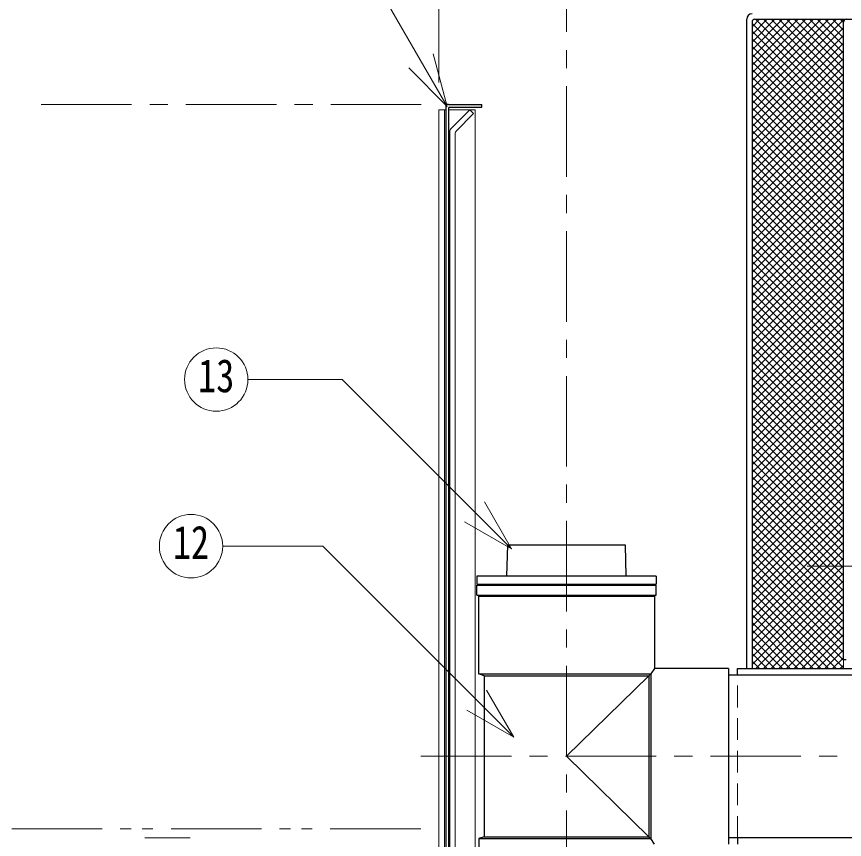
# Model space of a CAD drawing. Units: millimetres at full size, sheet at 1:10; details may follow other scales. Extents: x -2114 to 1936, y -1399 to 1411.
# Drawn here: x -844.2 to -386.9, y -534.6 to -80.1 of the extents above; entities that cross this region are included whole.
import ezdxf
from ezdxf.enums import TextEntityAlignment as Align

# ---------------------------------------------------------------- set-up
doc = ezdxf.new("R2010")
doc.units = ezdxf.units.MM
doc.header["$LTSCALE"] = 10
for name, pattern in [('CHAIN1', [8, 5, -1, 1, -1]), ('DASHED1', [1.8, 1.2, -0.6]), ('DOUBLE_CHAIN1', [8.8, 5, -1, 0.6, -0.6, 0.6, -1])]:
    doc.linetypes.add(name, pattern=pattern)
doc.layers.add('0-0_ﾚｲﾔ1', color=4, linetype='Continuous', lineweight=9)
doc.styles.add('ＭＳ ゴシック', font='')
doc.styles.get('ＭＳ ゴシック').set_extended_font_data('MS Gothic')

msp = doc.modelspace()

# ---------------------------------------------------------------- linework, layer by layer
at = {"layer": '0-0_ﾚｲﾔ1', "linetype": 'CHAIN1'}
for p, q in [((-610.92, -116.64), (-610.92, 171.36)), ((-540.42, 121.36), (-540.42, -657.14)), ((-620.67, -128.64), (-837.17, -128.64)), ((-407.52, -383.64), (-364.32, -383.64)), ((-620.92, -488.64), (344.08, -488.64))]:
    msp.add_line(p, q, dxfattribs=at)
at = {"layer": '0-0_ﾚｲﾔ1', "color": 7, "lineweight": 18}
for p, q in [((-606.37, -129.74), (-678.25, -5.22)), ((-606.37, -129.74), (-614.13, -100.76)), ((-606.37, -129.74), (-627.58, -108.52)), ((-607.92, -131.64), (-610.92, -131.64)), ((-610.92, -778.64), (-610.92, -131.64)), ((-607.92, -778.64), (-607.92, -131.64)), ((-604.04, -141.76), (-593.92, -131.64)), ((-593.92, -131.64), (-591.8, -133.76)), ((-601.48, -143.44), (-591.8, -133.76)), ((-604.92, -143.88), (-604.92, -778.64)), ((-601.92, -144.5), (-601.92, -778.64)), ((-716.43, -280.6), (-664.38, -280.6)), ((-570.84, -374.14), (-664.38, -280.6)), ((-570.84, -374.14), (-585.84, -348.16)), ((-570.84, -374.14), (-596.82, -359.14)), ((-730.37, -372.62), (-675.09, -372.62)), ((-569.59, -478.12), (-675.09, -372.62)), ((-387.52, -435.14), (-387.52, -440.14)), ((-569.59, -478.12), (-584.59, -452.14)), ((-569.59, -478.12), (-595.57, -463.12))]:
    msp.add_line(p, q, dxfattribs=at)
at = {"layer": '0-0_ﾚｲﾔ1', "color": 5, "lineweight": 25}
for p, q in [((-440.92, -440.14), (-440.92, -81.64)), ((-436.42, -81.64), (-305.92, -81.64)), ((-437.92, -83.14), (-437.92, -440.14)), ((-387.52, -435.14), (-387.52, -83.24)), ((-607.17, -130.14), (-607.17, -778.64)), ((-605.67, -128.64), (-587.17, -128.64)), ((-605.67, -130.89), (-605.67, -778.64)), ((-604.92, -130.14), (-587.17, -130.14)), ((-587.17, -130.14), (-587.17, -128.64)), ((-573.42, -389.14), (-572.92, -372.14)), ((-507.92, -372.14), (-572.92, -372.14)), ((-507.42, -389.14), (-507.92, -372.14)), ((-589.92, -389.14), (-589.92, -393.64)), ((-490.92, -389.14), (-589.92, -389.14)), ((-490.92, -389.14), (-490.92, -393.64)), ((-589.92, -393.64), (-490.92, -393.64)), ((-490.92, -399.64), (-490.92, -394.14)), ((-589.92, -399.64), (-490.92, -399.64)), ((-588.92, -400.14), (-491.92, -400.14)), ((-588.92, -443.14), (-588.92, -400.14)), ((-491.92, -400.14), (-491.92, -440.14)), ((-387.52, -435.14), (-385.92, -435.14)), ((-588.92, -443.14), (-493.92, -443.14)), ((-585.92, -444.14), (-588.92, -443.14)), ((-494.92, -444.14), (-493.92, -443.14)), ((-491.92, -440.14), (-493.92, -443.14)), ((-493.92, -443.14), (-493.92, -534.14)), ((-450.92, -440.14), (-491.92, -440.14)), ((-450.92, -440.14), (-450.92, -537.14)), ((-445.92, -440.14), (-361.92, -440.14)), ((-445.92, -443.64), (-445.92, -440.14)), ((-585.92, -444.14), (-494.92, -444.14)), ((-585.92, -444.14), (-585.92, -533.14)), ((-494.92, -444.14), (-494.92, -533.14)), ((-450.92, -443.64), (-361.92, -443.64)), ((-585.92, -533.14), (-588.92, -534.14)), ((-588.92, -534.14), (-493.92, -534.14)), ((-588.92, -534.14), (-588.92, -577.14)), ((-585.92, -533.14), (-494.92, -533.14)), ((-494.92, -533.14), (-493.92, -534.14)), ((-491.92, -537.14), (-493.92, -534.14)), ((-361.92, -533.64), (-450.92, -533.64)), ((-445.92, -533.64), (-445.92, -537.14))]:
    msp.add_line(p, q, dxfattribs=at)
at = {"layer": '0-0_ﾚｲﾔ1'}
for p, q in [((-437.92, -132.45), (-387.11, -81.64)), ((-437.92, -128.21), (-391.35, -81.64)), ((-437.92, -123.97), (-395.59, -81.64)), ((-437.92, -119.72), (-399.83, -81.64)), ((-437.92, -115.48), (-404.08, -81.64)), ((-437.92, -111.24), (-408.32, -81.64)), ((-437.92, -107), (-412.56, -81.64)), ((-437.92, -102.75), (-416.8, -81.64)), ((-437.92, -98.51), (-421.05, -81.64)), ((-437.92, -94.27), (-425.29, -81.64)), ((-437.92, -90.03), (-429.53, -81.64)), ((-437.92, -85.78), (-433.78, -81.64)), ((-435.97, -81.64), (-387.52, -130.08)), ((-431.72, -81.64), (-387.52, -125.84)), ((-427.48, -81.64), (-387.52, -121.6)), ((-423.24, -81.64), (-387.52, -117.35)), ((-419, -81.64), (-387.52, -113.11)), ((-414.75, -81.64), (-387.52, -108.87)), ((-410.51, -81.64), (-387.52, -104.62)), ((-406.27, -81.64), (-387.52, -100.38)), ((-402.02, -81.64), (-387.52, -96.14)), ((-397.78, -81.64), (-387.52, -91.9)), ((-393.54, -81.64), (-387.52, -87.65)), ((-389.3, -81.64), (-387.52, -83.41)), ((-437.92, -83.92), (-387.52, -134.32)), ((-437.92, -136.69), (-387.52, -86.29)), ((-437.92, -88.17), (-387.52, -138.57)), ((-437.92, -140.94), (-387.52, -90.54)), ((-437.92, -92.41), (-387.52, -142.81)), ((-437.92, -145.18), (-387.52, -94.78)), ((-437.92, -96.65), (-387.52, -147.05)), ((-437.92, -149.42), (-387.52, -99.02)), ((-437.92, -100.89), (-387.52, -151.29)), ((-437.92, -153.66), (-387.52, -103.26)), ((-437.92, -105.14), (-387.52, -155.54)), ((-437.92, -157.91), (-387.52, -107.51)), ((-437.92, -109.38), (-387.52, -159.78)), ((-437.92, -162.15), (-387.52, -111.75)), ((-437.92, -113.62), (-387.52, -164.02)), ((-437.92, -166.39), (-387.52, -115.99)), ((-437.92, -117.86), (-387.52, -168.26)), ((-437.92, -170.64), (-387.52, -120.24)), ((-437.92, -122.11), (-387.52, -172.51)), ((-437.92, -174.88), (-387.52, -124.48)), ((-437.92, -126.35), (-387.52, -176.75)), ((-607.17, -131.64), (-607.92, -131.64)), ((-590.92, -131.64), (-605.67, -131.64)), ((-590.92, -778.64), (-590.92, -131.64)), ((-437.92, -179.12), (-387.52, -128.72)), ((-437.92, -130.59), (-387.52, -180.99)), ((-437.92, -183.36), (-387.52, -132.96)), ((-437.92, -134.83), (-387.52, -185.23)), ((-437.92, -187.61), (-387.52, -137.21)), ((-437.92, -139.08), (-387.52, -189.48)), ((-437.92, -191.85), (-387.52, -141.45)), ((-437.92, -143.32), (-387.52, -193.72)), ((-437.92, -196.09), (-387.52, -145.69)), ((-437.92, -147.56), (-387.52, -197.96)), ((-437.92, -200.33), (-387.52, -149.93)), ((-437.92, -151.81), (-387.52, -202.21)), ((-437.92, -204.58), (-387.52, -154.18)), ((-437.92, -156.05), (-387.52, -206.45)), ((-437.92, -208.82), (-387.52, -158.42)), ((-437.92, -160.29), (-387.52, -210.69)), ((-437.92, -213.06), (-387.52, -162.66)), ((-437.92, -164.53), (-387.52, -214.93)), ((-437.92, -217.3), (-387.52, -166.9)), ((-437.92, -168.78), (-387.52, -219.18)), ((-437.92, -221.55), (-387.52, -171.15)), ((-437.92, -173.02), (-387.52, -223.42)), ((-437.92, -225.79), (-387.52, -175.39)), ((-437.92, -177.26), (-387.52, -227.66)), ((-437.92, -230.03), (-387.52, -179.63)), ((-437.92, -181.5), (-387.52, -231.9)), ((-437.92, -234.28), (-387.52, -183.88)), ((-437.92, -185.75), (-387.52, -236.15)), ((-437.92, -238.52), (-387.52, -188.12)), ((-437.92, -189.99), (-387.52, -240.39)), ((-437.92, -242.76), (-387.52, -192.36)), ((-437.92, -194.23), (-387.52, -244.63)), ((-437.92, -247), (-387.52, -196.6)), ((-437.92, -198.47), (-387.52, -248.87)), ((-437.92, -251.25), (-387.52, -200.85)), ((-437.92, -202.72), (-387.52, -253.12)), ((-437.92, -255.49), (-387.52, -205.09)), ((-437.92, -206.96), (-387.52, -257.36)), ((-437.92, -259.73), (-387.52, -209.33)), ((-437.92, -211.2), (-387.52, -261.6)), ((-437.92, -263.97), (-387.52, -213.57)), ((-437.92, -215.44), (-387.52, -265.84)), ((-437.92, -268.22), (-387.52, -217.82)), ((-437.92, -219.69), (-387.52, -270.09)), ((-437.92, -272.46), (-387.52, -222.06)), ((-437.92, -223.93), (-387.52, -274.33)), ((-437.92, -276.7), (-387.52, -226.3)), ((-437.92, -228.17), (-387.52, -278.57)), ((-437.92, -280.94), (-387.52, -230.54)), ((-437.92, -232.42), (-387.52, -282.82)), ((-437.92, -285.19), (-387.52, -234.79)), ((-437.92, -236.66), (-387.52, -287.06)), ((-437.92, -289.43), (-387.52, -239.03)), ((-437.92, -240.9), (-387.52, -291.3)), ((-437.92, -293.67), (-387.52, -243.27)), ((-437.92, -245.14), (-387.52, -295.54)), ((-437.92, -297.91), (-387.52, -247.51)), ((-437.92, -249.39), (-387.52, -299.79)), ((-437.92, -302.16), (-387.52, -251.76)), ((-437.92, -253.63), (-387.52, -304.03)), ((-437.92, -306.4), (-387.52, -256)), ((-437.92, -257.87), (-387.52, -308.27)), ((-437.92, -310.64), (-387.52, -260.24)), ((-437.92, -262.11), (-387.52, -312.51)), ((-437.92, -314.89), (-387.52, -264.49)), ((-437.92, -266.36), (-387.52, -316.76)), ((-437.92, -319.13), (-387.52, -268.73)), ((-437.92, -270.6), (-387.52, -321)), ((-437.92, -323.37), (-387.52, -272.97)), ((-437.92, -274.84), (-387.52, -325.24)), ((-437.92, -327.61), (-387.52, -277.21)), ((-437.92, -279.08), (-387.52, -329.48)), ((-437.92, -331.86), (-387.52, -281.46)), ((-437.92, -283.33), (-387.52, -333.73)), ((-437.92, -336.1), (-387.52, -285.7)), ((-437.92, -287.57), (-387.52, -337.97)), ((-437.92, -340.34), (-387.52, -289.94)), ((-437.92, -291.81), (-387.52, -342.21)), ((-437.92, -344.58), (-387.52, -294.18)), ((-437.92, -296.06), (-387.52, -346.46)), ((-437.92, -348.83), (-387.52, -298.43)), ((-437.92, -300.3), (-387.52, -350.7)), ((-437.92, -353.07), (-387.52, -302.67)), ((-437.92, -304.54), (-387.52, -354.94)), ((-437.92, -357.31), (-387.52, -306.91)), ((-437.92, -308.78), (-387.52, -359.18)), ((-437.92, -361.55), (-387.52, -311.15)), ((-437.92, -313.03), (-387.52, -363.43)), ((-437.92, -365.8), (-387.52, -315.4)), ((-437.92, -317.27), (-387.52, -367.67)), ((-437.92, -370.04), (-387.52, -319.64)), ((-437.92, -321.51), (-387.52, -371.91)), ((-437.92, -374.28), (-387.52, -323.88)), ((-437.92, -325.75), (-387.52, -376.15)), ((-437.92, -378.52), (-387.52, -328.12)), ((-437.92, -330), (-387.52, -380.4)), ((-437.92, -382.77), (-387.52, -332.37)), ((-437.92, -334.24), (-387.52, -384.64)), ((-437.92, -387.01), (-387.52, -336.61)), ((-437.92, -338.48), (-387.52, -388.88)), ((-437.92, -391.25), (-387.52, -340.85)), ((-437.92, -342.72), (-387.52, -393.12)), ((-437.92, -395.5), (-387.52, -345.1)), ((-437.92, -346.97), (-387.52, -397.37)), ((-437.92, -399.74), (-387.52, -349.34)), ((-437.92, -351.21), (-387.52, -401.61)), ((-437.92, -403.98), (-387.52, -353.58)), ((-437.92, -355.45), (-387.52, -405.85)), ((-437.92, -408.22), (-387.52, -357.82)), ((-437.92, -359.69), (-387.52, -410.09)), ((-437.92, -412.47), (-387.52, -362.07)), ((-437.92, -363.94), (-387.52, -414.34)), ((-437.92, -416.71), (-387.52, -366.31)), ((-437.92, -368.18), (-387.52, -418.58)), ((-437.92, -420.95), (-387.52, -370.55)), ((-437.92, -372.42), (-387.52, -422.82)), ((-437.92, -425.19), (-387.52, -374.79)), ((-437.92, -376.67), (-387.52, -427.07)), ((-437.92, -429.44), (-387.52, -379.04)), ((-437.92, -380.91), (-387.52, -431.31)), ((-437.92, -433.68), (-387.52, -383.28)), ((-437.92, -385.15), (-387.52, -435.55)), ((-437.92, -437.92), (-387.52, -387.52)), ((-437.92, -389.39), (-387.52, -439.79)), ((-435.89, -440.14), (-387.52, -391.76)), ((-437.92, -393.64), (-391.42, -440.14)), ((-431.65, -440.14), (-387.52, -396.01)), ((-437.92, -397.88), (-395.66, -440.14)), ((-437.92, -402.12), (-399.91, -440.14)), ((-427.41, -440.14), (-387.52, -400.25)), ((-437.92, -406.36), (-404.15, -440.14)), ((-423.17, -440.14), (-387.52, -404.49)), ((-437.92, -410.61), (-408.39, -440.14)), ((-418.92, -440.14), (-387.52, -408.73)), ((-437.92, -414.85), (-412.63, -440.14)), ((-414.68, -440.14), (-387.52, -412.98)), ((-437.92, -419.09), (-416.88, -440.14)), ((-410.44, -440.14), (-387.52, -417.22)), ((-437.92, -423.33), (-421.12, -440.14)), ((-406.2, -440.14), (-387.52, -421.46)), ((-437.92, -427.58), (-425.36, -440.14)), ((-401.95, -440.14), (-387.52, -425.71)), ((-437.92, -431.82), (-429.6, -440.14)), ((-397.71, -440.14), (-387.52, -429.95)), ((-393.47, -440.14), (-387.52, -434.19)), ((-437.92, -436.06), (-433.85, -440.14)), ((-389.22, -440.14), (-387.52, -438.43))]:
    msp.add_line(p, q, dxfattribs=at)
at = {"layer": '0-0_ﾚｲﾔ1', "linetype": 'DASHED1'}
msp.add_line((-445.92, -533.64), (-445.92, -443.64), dxfattribs=at)
at = {"layer": '0-0_ﾚｲﾔ1', "linetype": 'DOUBLE_CHAIN1'}
for p, q in [((-620.92, -528.64), (-1030.92, -528.64)), ((-748.42, -533.64), (-773.42, -533.64))]:
    msp.add_line(p, q, dxfattribs=at)
at = {"layer": '0-0_ﾚｲﾔ1', "color": 5, "lineweight": 25}
msp.add_lwpolyline([(-589.92, -399.64), (-589.92, -394.14), (-490.92, -394.14)], dxfattribs=at)
at = {"layer": '0-0_ﾚｲﾔ1'}
msp.add_lwpolyline([(-494.92, -444.14), (-540.42, -488.64), (-494.92, -533.14)], dxfattribs=at)
at = {"layer": '0-0_ﾚｲﾔ1', "color": 7, "lineweight": 18}
for centre in [(-733.93, -280.6), (-747.87, -372.62)]:
    msp.add_circle(centre, 17.5, dxfattribs=at)
at = {"layer": '0-0_ﾚｲﾔ1', "color": 5, "lineweight": 25}
for centre, radius in [((-437.92, -81.64), 3), ((-436.42, -83.14), 1.5), ((-385.92, -83.24), 1.6), ((-605.67, -130.14), 1.5), ((-604.92, -130.89), 0.75)]:
    msp.add_arc(centre, radius, 90, 180, dxfattribs=at)
at = {"layer": '0-0_ﾚｲﾔ1', "color": 7, "lineweight": 18}
for centre, radius in [((-601.92, -143.88), 3), ((-600.42, -144.5), 1.5)]:
    msp.add_arc(centre, radius, 135, 180, dxfattribs=at)

# ---------------------------------------------------------------- texts
at = {"layer": '0-0_ﾚｲﾔ1', "color": 7, "style": 'ＭＳ ゴシック', "width": 0.8}
for s, p in [('13', (-743.93, -293.1)), ('12', (-757.87, -385.12))]:
    msp.add_text(s, height=18.33, dxfattribs=at).set_placement(p, align=Align.BOTTOM_LEFT)

doc.saveas('drawing.dxf')
